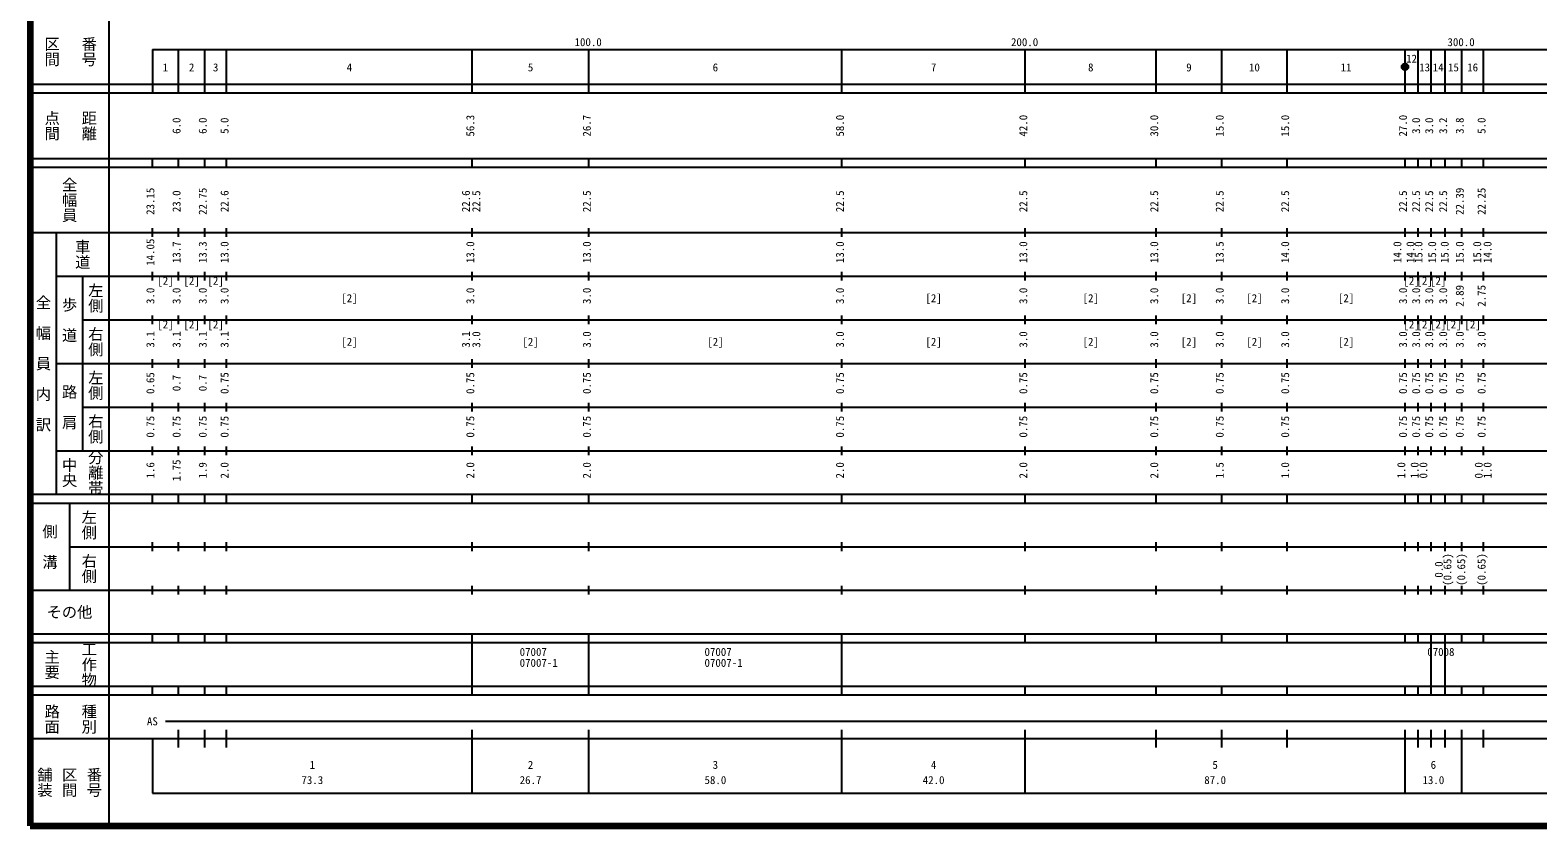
# Model space of a CAD drawing. Units: millimetres on the paper, enlarged 1000 times. Extents: x 40000 to 680000, y 20000 to 380000.
# Drawn here: x 40000 to 385434, y 20000 to 202409 of the extents above; entities that cross this region are included whole.
import ezdxf
from ezdxf.enums import TextEntityAlignment as Align

# ---------------------------------------------------------------- set-up
doc = ezdxf.new("R2010")
doc.units = ezdxf.units.MM
doc.header["$LTSCALE"] = 1000
doc.header["$PDMODE"] = 32
doc.header["$PDSIZE"] = 500
doc.layers.add('M-TTL', color=2, linetype='Continuous', lineweight=140)
doc.layers.add('M-TTL-BAND', color=7, linetype='Continuous', lineweight=25)
doc.styles.add('@ＭＳ ゴシック', font='')
doc.styles.add('ＭＳ ゴシック', font='')
doc.styles.get('@ＭＳ ゴシック').set_extended_font_data('@MS Gothic')
doc.styles.get('ＭＳ ゴシック').set_extended_font_data('MS Gothic')

msp = doc.modelspace()

# ---------------------------------------------------------------- linework, layer by layer
at = {"layer": 'M-TTL'}
for p, q in [((40000, 380000), (40000, 20000)), ((40000, 20000), (680000, 20000))]:
    msp.add_line(p, q, dxfattribs=at)
at = {"layer": 'M-TTL-BAND'}
for p, q in [((58000, 370000), (58000, 20000)), ((68000, 198000), (579000, 198000)), ((68000, 198000), (68000, 188000)), ((74000, 188000), (74000, 198000)), ((80000, 188000), (80000, 198000)), ((85000, 188000), (85000, 198000)), ((141300, 188000), (141300, 198000)), ((168000, 188000), (168000, 198000)), ((226000, 188000), (226000, 198000)), ((268000, 188000), (268000, 198000)), ((298000, 188000), (298000, 198000)), ((313000, 188000), (313000, 198000)), ((328000, 188000), (328000, 198000)), ((355000, 188000), (355000, 198000)), ((358000, 188000), (358000, 198000)), ((361000, 188000), (361000, 198000)), ((364200, 188000), (364200, 198000)), ((368000, 188000), (368000, 198000)), ((373000, 188000), (373000, 198000)), ((40000, 190000), (579000, 190000)), ((40000, 188000), (579000, 188000)), ((40000, 173000), (579000, 173000)), ((68000, 171000), (68000, 173000)), ((74000, 171000), (74000, 173000)), ((80000, 171000), (80000, 173000)), ((85000, 171000), (85000, 173000)), ((141300, 171000), (141300, 173000)), ((168000, 171000), (168000, 173000)), ((226000, 171000), (226000, 173000)), ((268000, 171000), (268000, 173000)), ((298000, 171000), (298000, 173000)), ((313000, 171000), (313000, 173000)), ((328000, 171000), (328000, 173000)), ((355000, 171000), (355000, 173000)), ((358000, 171000), (358000, 173000)), ((361000, 171000), (361000, 173000)), ((364200, 171000), (364200, 173000)), ((368000, 171000), (368000, 173000)), ((373000, 171000), (373000, 173000)), ((40000, 171000), (579000, 171000)), ((40000, 156000), (579000, 156000)), ((46000, 96000), (46000, 156000)), ((68000, 155000), (68000, 157000)), ((74000, 155000), (74000, 157000)), ((80000, 155000), (80000, 157000)), ((85000, 155000), (85000, 157000)), ((141300, 155000), (141300, 157000)), ((168000, 155000), (168000, 157000)), ((226000, 155000), (226000, 157000)), ((268000, 155000), (268000, 157000)), ((298000, 155000), (298000, 157000)), ((313000, 155000), (313000, 157000)), ((328000, 155000), (328000, 157000)), ((355000, 155000), (355000, 157000)), ((358000, 155000), (358000, 157000)), ((361000, 155000), (361000, 157000)), ((364200, 155000), (364200, 157000)), ((368000, 155000), (368000, 157000)), ((373000, 155000), (373000, 157000)), ((46000, 146000), (579000, 146000)), ((52000, 146000), (52000, 106000)), ((68000, 145000), (68000, 147000)), ((74000, 145000), (74000, 147000)), ((80000, 145000), (80000, 147000)), ((85000, 145000), (85000, 147000)), ((141300, 145000), (141300, 147000)), ((168000, 145000), (168000, 147000)), ((226000, 145000), (226000, 147000)), ((268000, 145000), (268000, 147000)), ((298000, 145000), (298000, 147000)), ((313000, 145000), (313000, 147000)), ((328000, 145000), (328000, 147000)), ((355000, 145000), (355000, 147000)), ((358000, 145000), (358000, 147000)), ((361000, 145000), (361000, 147000)), ((364200, 145000), (364200, 147000)), ((368000, 145000), (368000, 147000)), ((373000, 145000), (373000, 147000)), ((52000, 136000), (579000, 136000)), ((68000, 135000), (68000, 137000)), ((74000, 135000), (74000, 137000)), ((80000, 135000), (80000, 137000)), ((85000, 135000), (85000, 137000)), ((141300, 135000), (141300, 137000)), ((168000, 135000), (168000, 137000)), ((226000, 135000), (226000, 137000)), ((268000, 135000), (268000, 137000)), ((298000, 135000), (298000, 137000)), ((313000, 135000), (313000, 137000)), ((328000, 135000), (328000, 137000)), ((355000, 135000), (355000, 137000)), ((358000, 135000), (358000, 137000)), ((361000, 135000), (361000, 137000)), ((364200, 135000), (364200, 137000)), ((368000, 135000), (368000, 137000)), ((373000, 135000), (373000, 137000)), ((46000, 126000), (579000, 126000)), ((68000, 125000), (68000, 127000)), ((74000, 125000), (74000, 127000)), ((80000, 125000), (80000, 127000)), ((85000, 125000), (85000, 127000)), ((141300, 125000), (141300, 127000)), ((168000, 125000), (168000, 127000)), ((226000, 125000), (226000, 127000)), ((268000, 125000), (268000, 127000)), ((298000, 125000), (298000, 127000)), ((313000, 125000), (313000, 127000)), ((328000, 125000), (328000, 127000)), ((355000, 125000), (355000, 127000)), ((358000, 125000), (358000, 127000)), ((361000, 125000), (361000, 127000)), ((364200, 125000), (364200, 127000)), ((368000, 125000), (368000, 127000)), ((373000, 125000), (373000, 127000)), ((52000, 116000), (579000, 116000)), ((68000, 115000), (68000, 117000)), ((74000, 115000), (74000, 117000)), ((80000, 115000), (80000, 117000)), ((85000, 115000), (85000, 117000)), ((141300, 115000), (141300, 117000)), ((168000, 115000), (168000, 117000)), ((226000, 115000), (226000, 117000)), ((268000, 115000), (268000, 117000)), ((298000, 115000), (298000, 117000)), ((313000, 115000), (313000, 117000)), ((328000, 115000), (328000, 117000)), ((355000, 115000), (355000, 117000)), ((358000, 115000), (358000, 117000)), ((361000, 115000), (361000, 117000)), ((364200, 115000), (364200, 117000)), ((368000, 115000), (368000, 117000)), ((373000, 115000), (373000, 117000)), ((46000, 106000), (579000, 106000)), ((68000, 105000), (68000, 107000)), ((74000, 105000), (74000, 107000)), ((80000, 105000), (80000, 107000)), ((85000, 105000), (85000, 107000)), ((141300, 105000), (141300, 107000)), ((168000, 105000), (168000, 107000)), ((226000, 105000), (226000, 107000)), ((268000, 105000), (268000, 107000)), ((298000, 105000), (298000, 107000)), ((313000, 105000), (313000, 107000)), ((328000, 105000), (328000, 107000)), ((355000, 105000), (355000, 107000)), ((358000, 105000), (358000, 107000)), ((361000, 105000), (361000, 107000)), ((364200, 105000), (364200, 107000)), ((368000, 105000), (368000, 107000)), ((373000, 105000), (373000, 107000)), ((40000, 96000), (579000, 96000)), ((40000, 94000), (579000, 94000)), ((49000, 94000), (49000, 74000)), ((68000, 94000), (68000, 96000)), ((74000, 94000), (74000, 96000)), ((80000, 94000), (80000, 96000)), ((85000, 94000), (85000, 96000)), ((141300, 94000), (141300, 96000)), ((168000, 94000), (168000, 96000)), ((226000, 94000), (226000, 96000)), ((268000, 94000), (268000, 96000)), ((298000, 94000), (298000, 96000)), ((313000, 94000), (313000, 96000)), ((328000, 94000), (328000, 96000)), ((355000, 94000), (355000, 96000)), ((358000, 94000), (358000, 96000)), ((361000, 94000), (361000, 96000)), ((364200, 94000), (364200, 96000)), ((368000, 94000), (368000, 96000)), ((373000, 94000), (373000, 96000)), ((49000, 84000), (579000, 84000)), ((68000, 83000), (68000, 85000)), ((74000, 83000), (74000, 85000)), ((80000, 83000), (80000, 85000)), ((85000, 83000), (85000, 85000)), ((141300, 83000), (141300, 85000)), ((168000, 83000), (168000, 85000)), ((226000, 83000), (226000, 85000)), ((268000, 83000), (268000, 85000)), ((298000, 83000), (298000, 85000)), ((313000, 83000), (313000, 85000)), ((328000, 83000), (328000, 85000)), ((355000, 83000), (355000, 85000)), ((358000, 83000), (358000, 85000)), ((361000, 83000), (361000, 85000)), ((364200, 83000), (364200, 85000)), ((368000, 83000), (368000, 85000)), ((373000, 83000), (373000, 85000)), ((40000, 74000), (579000, 74000)), ((68000, 73000), (68000, 75000)), ((74000, 73000), (74000, 75000)), ((80000, 73000), (80000, 75000)), ((85000, 73000), (85000, 75000)), ((141300, 73000), (141300, 75000)), ((168000, 73000), (168000, 75000)), ((226000, 73000), (226000, 75000)), ((268000, 73000), (268000, 75000)), ((298000, 73000), (298000, 75000)), ((313000, 73000), (313000, 75000)), ((328000, 73000), (328000, 75000)), ((355000, 73000), (355000, 75000)), ((358000, 73000), (358000, 75000)), ((361000, 73000), (361000, 75000)), ((364200, 73000), (364200, 75000)), ((368000, 73000), (368000, 75000)), ((373000, 73000), (373000, 75000)), ((40000, 64000), (579000, 64000)), ((68000, 62000), (68000, 64000)), ((74000, 62000), (74000, 64000)), ((80000, 62000), (80000, 64000)), ((85000, 62000), (85000, 64000)), ((141300, 62000), (141300, 64000)), ((168000, 62000), (168000, 64000)), ((226000, 62000), (226000, 64000)), ((268000, 62000), (268000, 64000)), ((298000, 62000), (298000, 64000)), ((313000, 62000), (313000, 64000)), ((328000, 62000), (328000, 64000)), ((355000, 62000), (355000, 64000)), ((358000, 62000), (358000, 64000)), ((361000, 62000), (361000, 64000)), ((364200, 62000), (364200, 64000)), ((368000, 62000), (368000, 64000)), ((373000, 62000), (373000, 64000)), ((40000, 62000), (579000, 62000)), ((141300, 52000), (141300, 62000)), ((168000, 52000), (168000, 62000)), ((168000, 52000), (168000, 62000)), ((226000, 52000), (226000, 62000)), ((361000, 52000), (361000, 62000)), ((364200, 52000), (364200, 62000)), ((40000, 52000), (579000, 52000)), ((68000, 50000), (68000, 52000)), ((74000, 50000), (74000, 52000)), ((80000, 50000), (80000, 52000)), ((85000, 50000), (85000, 52000)), ((141300, 50000), (141300, 52000)), ((168000, 50000), (168000, 52000)), ((226000, 50000), (226000, 52000)), ((268000, 50000), (268000, 52000)), ((298000, 50000), (298000, 52000)), ((313000, 50000), (313000, 52000)), ((328000, 50000), (328000, 52000)), ((355000, 50000), (355000, 52000)), ((358000, 50000), (358000, 52000)), ((361000, 50000), (361000, 52000)), ((364200, 50000), (364200, 52000)), ((368000, 50000), (368000, 52000)), ((373000, 50000), (373000, 52000)), ((40000, 50000), (579000, 50000)), ((71000, 44000), (565000, 44000)), ((74000, 38000), (74000, 42000)), ((80000, 38000), (80000, 42000)), ((85000, 38000), (85000, 42000)), ((141300, 27500), (141300, 42000)), ((168000, 27500), (168000, 42000)), ((226000, 27500), (226000, 42000)), ((268000, 27500), (268000, 42000)), ((298000, 38000), (298000, 42000)), ((313000, 38000), (313000, 42000)), ((328000, 38000), (328000, 42000)), ((355000, 27500), (355000, 42000)), ((358000, 38000), (358000, 42000)), ((361000, 38000), (361000, 42000)), ((364200, 38000), (364200, 42000)), ((368000, 27500), (368000, 42000)), ((373000, 38000), (373000, 42000)), ((40000, 40000), (579000, 40000)), ((68000, 40000), (68000, 27500)), ((68000, 27500), (579000, 27500))]:
    msp.add_line(p, q, dxfattribs=at)
for radius in [750, 600, 450, 300, 150, 20]:
    msp.add_circle((355000, 194000), radius, dxfattribs=at)
msp.add_point((355000, 194000), dxfattribs=at)

# ---------------------------------------------------------------- texts
at = {"layer": 'M-TTL-BAND', "style": '@ＭＳ ゴシック'}
for s, p in [('区間', (45000, 197500)), ('番号', (53500, 197500)), ('点間', (45000, 180500)), ('距離', (53500, 180500)), ('全幅員', (49000, 163500)), ('車道', (52000, 151000)), ('左側', (55000, 141000)), ('全\u3000幅\u3000員\u3000内\u3000訳', (43000, 126000)), ('歩\u3000道', (49000, 136000)), ('右側', (55000, 131000)), ('左側', (55000, 121000)), ('路\u3000肩', (49000, 116000)), ('右側', (55000, 111000)), ('中央', (49000, 101000)), ('分離帯', (55000, 101000)), ('左側', (53500, 89000)), ('側\u3000溝', (44500, 84000)), ('右側', (53500, 79000)), ('主要', (45000, 57000)), ('工作物', (53500, 57000)), ('路面', (45000, 44500)), ('種別', (53500, 44500)), ('舗装', (43333, 30000)), ('区間', (49000, 30000)), ('番号', (54667, 30000))]:
    msp.add_text(s, height=2566, rotation=270, dxfattribs=at).set_placement(p, align=Align.MIDDLE_CENTER)
at = {"layer": 'M-TTL-BAND', "style": 'ＭＳ ゴシック'}
for s, p in [('100.0', (167844, 198195)), ('200.0', (267844, 198195)), ('300.0', (367844, 198195)), ('1', (71000, 192405)), ('2', (77000, 192405)), ('3', (82500, 192405)), ('4', (113150, 192405)), ('5', (154650, 192405)), ('6', (197000, 192405)), ('7', (247000, 192405)), ('8', (283000, 192405)), ('9', (305500, 192405)), ('10', (320500, 192405)), ('11', (341500, 192405)), ('12', (356500, 194405)), ('13', (359500, 192405)), ('14', (362600, 192405)), ('15', (366100, 192405)), ('16', (370500, 192405)), ('[2]', (71000, 143500)), ('[2]', (77000, 143500)), ('[2]', (82500, 143500)), ('[2]', (356500, 143500)), ('[2]', (359500, 143500)), ('[2]', (362600, 143500)), ('[2]', (113150, 139500)), ('[2]', (247000, 139500)), ('[2]', (283000, 139500)), ('[2]', (305500, 139500)), ('[2]', (320500, 139500)), ('[2]', (341500, 139500)), ('[2]', (71000, 133500)), ('[2]', (77000, 133500)), ('[2]', (82500, 133500)), ('[2]', (356500, 133500)), ('[2]', (359500, 133500)), ('[2]', (362600, 133500)), ('[2]', (366100, 133500)), ('[2]', (370500, 133500)), ('[2]', (113150, 129500)), ('[2]', (154650, 129500)), ('[2]', (197000, 129500)), ('[2]', (247000, 129500)), ('[2]', (283000, 129500)), ('[2]', (305500, 129500)), ('[2]', (320500, 129500)), ('[2]', (341500, 129500)), ('AS', (68000, 42500)), ('1', (104650, 32523)), ('2', (154650, 32523)), ('3', (197000, 32523)), ('4', (247000, 32523)), ('5', (311500, 32523)), ('6', (361500, 32523)), ('73.3', (104650, 29033)), ('26.7', (154650, 29033)), ('58.0', (197000, 29033)), ('42.0', (247000, 29033)), ('87.0', (311500, 29033)), ('13.0', (361500, 29033))]:
    msp.add_text(s, height=1833, dxfattribs=at).set_placement(p, align=Align.BOTTOM_CENTER)
for s, p in [('6.0', (75000, 180500)), ('6.0', (81000, 180500)), ('5.0', (86000, 180500)), ('56.3', (142300, 180500)), ('26.7', (169000, 180500)), ('58.0', (227000, 180500)), ('42.0', (269000, 180500)), ('30.0', (299000, 180500)), ('15.0', (314000, 180500)), ('15.0', (329000, 180500)), ('27.0', (356000, 180500)), ('3.0', (359000, 180500)), ('3.0', (362000, 180500)), ('3.2', (365200, 180500)), ('3.8', (369000, 180500)), ('5.0', (374000, 180500)), ('23.15', (69000, 163174)), ('22.75', (81000, 163174)), ('22.39', (369000, 163174)), ('22.25', (374000, 163174)), ('23.0', (75000, 163174)), ('22.6', (86000, 163174)), ('22.6', (141300, 163174)), ('22.5', (143670, 163174)), ('22.5', (169000, 163174)), ('22.5', (227000, 163174)), ('22.5', (269000, 163174)), ('22.5', (299000, 163174)), ('22.5', (314000, 163174)), ('22.5', (329000, 163174)), ('22.5', (356000, 163174)), ('22.5', (359000, 163174)), ('22.5', (362000, 163174)), ('22.5', (365200, 163174)), ('14.05', (69000, 151500)), ('13.7', (75000, 151500)), ('13.3', (81000, 151500)), ('13.0', (86000, 151500)), ('13.0', (142300, 151500)), ('13.0', (169000, 151500)), ('13.0', (227000, 151500)), ('13.0', (269000, 151500)), ('13.0', (299000, 151500)), ('13.5', (314000, 151500)), ('14.0', (329000, 151500)), ('14.0', (354710, 151500)), ('14.0', (357710, 151500)), ('15.0', (359550, 151500)), ('15.0', (362681, 151500)), ('15.0', (365540, 151500)), ('15.0', (369000, 151500)), ('15.0', (373000, 151500)), ('14.0', (375370, 151500)), ('3.0', (69000, 141500)), ('3.0', (75000, 141500)), ('3.0', (81000, 141500)), ('3.0', (86000, 141500)), ('3.0', (142300, 141500)), ('3.0', (169000, 141500)), ('3.0', (227000, 141500)), ('3.0', (269000, 141500)), ('3.0', (299000, 141500)), ('3.0', (314000, 141500)), ('3.0', (329000, 141500)), ('3.0', (356000, 141500)), ('3.0', (359000, 141500)), ('3.0', (362000, 141500)), ('3.0', (365200, 141500)), ('2.89', (369000, 141500)), ('2.75', (374000, 141500)), ('3.1', (69000, 131500)), ('3.1', (75000, 131500)), ('3.1', (81000, 131500)), ('3.1', (86000, 131500)), ('3.1', (141300, 131500)), ('3.0', (143670, 131500)), ('3.0', (169000, 131500)), ('3.0', (227000, 131500)), ('3.0', (269000, 131500)), ('3.0', (299000, 131500)), ('3.0', (314000, 131500)), ('3.0', (329000, 131500)), ('3.0', (356000, 131500)), ('3.0', (359000, 131500)), ('3.0', (362000, 131500)), ('3.0', (365200, 131500)), ('3.0', (369000, 131500)), ('3.0', (374000, 131500)), ('0.65', (69000, 121500)), ('0.7', (75000, 121500)), ('0.7', (81000, 121500)), ('0.75', (86000, 121500)), ('0.75', (142300, 121500)), ('0.75', (169000, 121500)), ('0.75', (227000, 121500)), ('0.75', (269000, 121500)), ('0.75', (299000, 121500)), ('0.75', (314000, 121500)), ('0.75', (329000, 121500)), ('0.75', (356000, 121500)), ('0.75', (359000, 121500)), ('0.75', (362000, 121500)), ('0.75', (365200, 121500)), ('0.75', (369000, 121500)), ('0.75', (374000, 121500)), ('0.75', (69000, 111500)), ('0.75', (75000, 111500)), ('0.75', (81000, 111500)), ('0.75', (86000, 111500)), ('0.75', (142300, 111500)), ('0.75', (169000, 111500)), ('0.75', (227000, 111500)), ('0.75', (269000, 111500)), ('0.75', (299000, 111500)), ('0.75', (314000, 111500)), ('0.75', (329000, 111500)), ('0.75', (356000, 111500)), ('0.75', (359000, 111500)), ('0.75', (362000, 111500)), ('0.75', (365200, 111500)), ('0.75', (369000, 111500)), ('0.75', (374000, 111500)), ('1.75', (75000, 101500)), ('1.6', (69000, 101500)), ('1.9', (81000, 101500)), ('2.0', (86000, 101500)), ('2.0', (142300, 101500)), ('2.0', (169000, 101500)), ('2.0', (227000, 101500)), ('2.0', (269000, 101500)), ('2.0', (299000, 101500)), ('1.5', (314000, 101500)), ('1.0', (329000, 101500)), ('1.0', (355606, 101500)), ('1.0', (358657, 101500)), ('0.0', (360659, 101500)), ('0.0', (373346, 101500)), ('1.0', (375370, 101500)), ('0.0', (364200, 78764)), ('(0.65)', (366176, 78764)), ('(0.65)', (369343, 78764)), ('(0.65)', (374000, 78764))]:
    msp.add_text(s, height=1833, rotation=90, dxfattribs=at).set_placement(p, align=Align.BOTTOM_CENTER)
msp.add_text('その他', height=2566, dxfattribs=at).set_placement((49000, 69000), align=Align.MIDDLE_CENTER)
for s, p in [('07007', (152150, 58405)), ('07007', (194500, 58405)), ('07008', (360100, 58405)), ('07007-1', (152150, 55905)), ('07007-1', (194500, 55905))]:
    msp.add_text(s, height=1833, dxfattribs=at).set_placement(p, align=Align.BOTTOM_LEFT)

doc.saveas('drawing.dxf')
